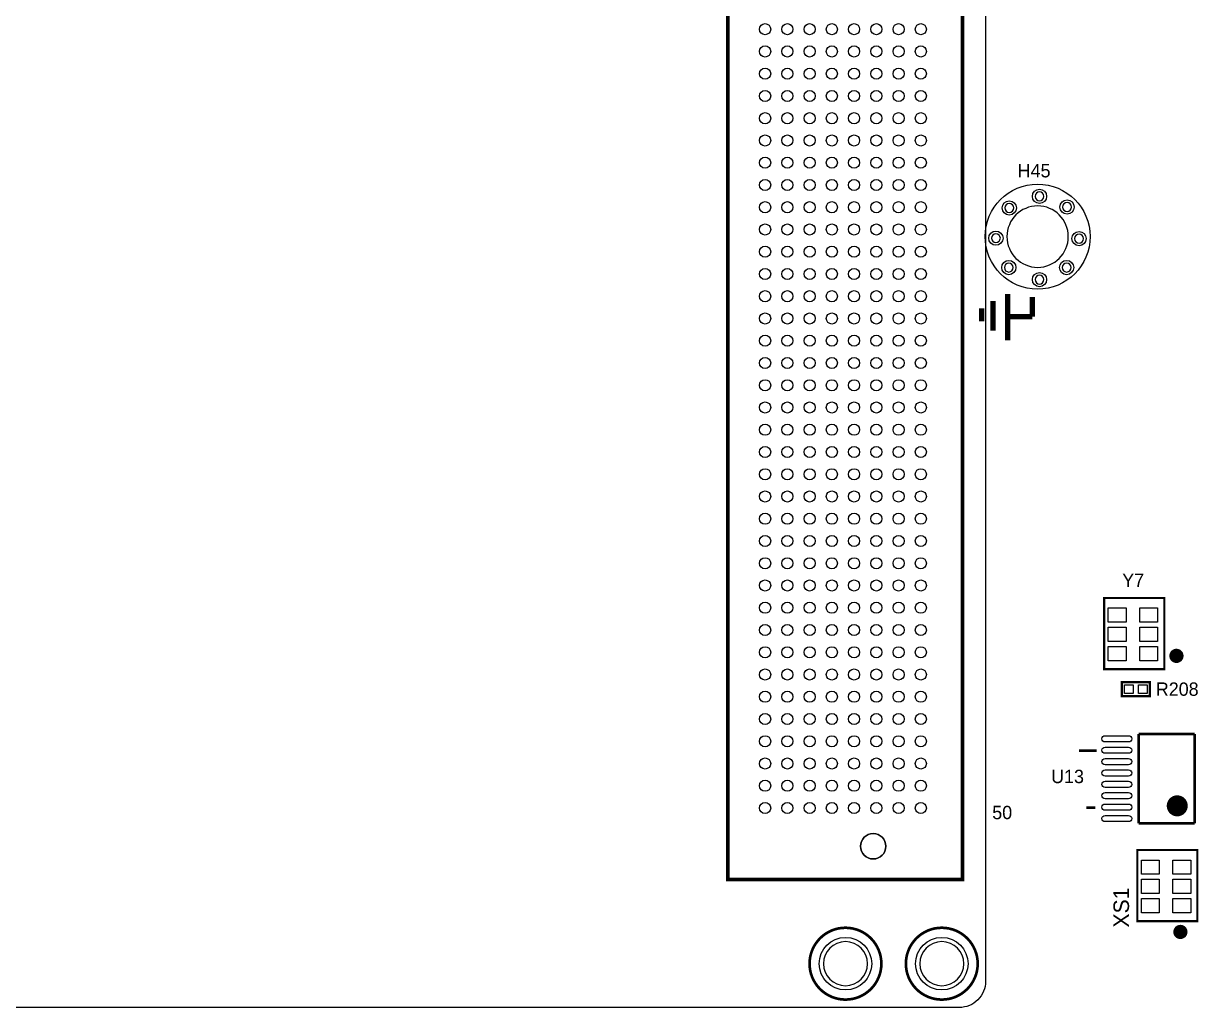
# Model space of a CAD drawing. Extents: x 0 to 260, y 0 to 180.
# Drawn here: x 124 to 191, y 52 to 108.2 of the extents above; entities that cross this region are included whole.
import ezdxf

# ---------------------------------------------------------------- set-up
doc = ezdxf.new("R2010")
doc.units = 0
for name, color, linetype in [('BG_DRILLHOLE', 193, 'CONTINUOUS'), ('BG_SILKSCREEN_TOP', 6, 'CONTINUOUS'), ('PG_SILKSCREEN_TOP', 254, 'CONTINUOUS'), ('PIN_TOP', 96, 'CONTINUOUS'), ('RD_SILKSCREEN_TOP', 85, 'CONTINUOUS')]:
    doc.layers.add(name, color=color, linetype=linetype)

msp = doc.modelspace()

# ---------------------------------------------------------------- linework, layer by layer
at = {"layer": 'BG_DRILLHOLE'}
for points in [[(182.22468, 98.3107, 1), (181.71668, 98.3107, 1)], [(183.79948, 97.7011, 1), (183.29148, 97.7011, 1)], [(180.49748, 97.6503, 1), (179.98948, 97.6503, 1)], [(183.6166, 96.012, 1), (180.1114, 96.012, 1)], [(179.73548, 95.9231, 1), (179.22748, 95.9231, 1)], [(184.48528, 95.8977, 1), (183.97728, 95.8977, 1)], [(180.47208, 94.2467, 1), (179.96408, 94.2467, 1)], [(183.77408, 94.2467, 1), (183.26608, 94.2467, 1)], [(182.22468, 93.5609, 1), (181.71668, 93.5609, 1)], [(173.20006, 61.215524, 1), (171.75226, 61.215524, 1)], [(172.150532, 54.51602, 1), (169.635932, 54.51602, 1)], [(177.650394, 54.51602, 1), (175.135794, 54.51602, 1)]]:
    msp.add_lwpolyline(points, format="xyb", close=True, dxfattribs=at)
at = {"layer": 'BG_SILKSCREEN_TOP'}
msp.add_lwpolyline([(178.893724, 126.9746), (178.893724, 53.515514, -0.414214), (177.3936, 52.01539), (65.393824, 52.01539, -0.414214), (63.8937, 53.515514)], format="xyb", dxfattribs=at)
msp.add_lwpolyline([(178.893724, 126.9746), (178.893724, 53.515514, -0.414214), (177.3936, 52.01539), (65.393824, 52.01539, -0.414214), (63.8937, 53.515514)], format="xyb", dxfattribs=at)
at = {"layer": 'PG_SILKSCREEN_TOP'}
for points, const_width in [([(164.176202, 59.31535), (164.176202, 129.715514), (177.576226, 129.715514), (177.576226, 59.31535), (164.176202, 59.31535)], 0.202946), ([(180.1622, 92.7354), (180.1622, 90.0938)], 0.3048), ([(181.5592, 91.44), (181.5592, 92.5576)], 0.3048), ([(178.6636, 91.9226), (178.6636, 91.186)], 0.3048), ([(179.324, 92.329), (179.324, 90.6526)], 0.3048), ([(180.1622, 91.44), (181.5592, 91.44)], 0.3048), ([(185.668666, 71.32193), (185.668666, 75.38593), (189.097666, 75.38593), (189.097666, 71.32193), (185.668666, 71.32193)], 0.127), ([(186.66968, 70.585076), (186.66968, 69.787516), (188.26988, 69.787516), (188.26988, 70.585076), (186.66968, 70.585076)], 0.127), ([(187.63615, 67.624706), (187.63615, 62.52464)], 0.1524), ([(190.836042, 67.624706), (187.63615, 67.624706)], 0.1524), ([(190.836042, 62.52464), (190.836042, 67.624706)], 0.1524), ([(185.238644, 66.675), (184.222644, 66.675)], 0.1524), ([(185.162444, 63.4238), (184.654444, 63.4238)], 0.1524), ([(187.63615, 62.52464), (190.836042, 62.52464)], 0.1524), ([(187.556648, 56.937148), (187.556648, 61.001148), (190.985648, 61.001148), (190.985648, 56.937148), (187.556648, 56.937148)], 0.127)]:
    msp.add_lwpolyline(points, dxfattribs=dict(at, const_width=const_width))
for points, const_width in [([(189.992762, 72.08393, -1.000261), (189.586616, 72.084184, -0.999739), (189.992762, 72.08393)], 0.4064), ([(190.136018, 63.524638, 1), (189.53607, 63.524638, 1), (190.136018, 63.524638)], 0.599948), ([(172.943266, 54.51602, 1), (168.843198, 54.51602, 1), (172.943266, 54.51602)], 0.1524), ([(178.443128, 54.51602, 1), (174.34306, 54.51602, 1), (178.443128, 54.51602)], 0.1524), ([(190.218568, 56.327548, -1.000261), (189.812422, 56.327802, -0.999739), (190.218568, 56.327548)], 0.4064)]:
    msp.add_lwpolyline(points, format="xyb", dxfattribs=dict(at, const_width=const_width))
at = {"layer": 'PIN_TOP'}
for points in [[(186.916822, 74.004678), (185.900822, 74.004678), (185.900822, 74.817478), (186.916822, 74.817478)], [(188.716666, 74.004678), (187.700666, 74.004678), (187.700666, 74.817478), (188.716666, 74.817478)], [(186.916822, 72.904604), (185.900822, 72.904604), (185.900822, 73.717404), (186.916822, 73.717404)], [(188.716666, 72.904604), (187.700666, 72.904604), (187.700666, 73.717404), (188.716666, 73.717404)], [(186.916822, 71.80453), (185.900822, 71.80453), (185.900822, 72.61733), (186.916822, 72.61733)], [(188.716666, 71.80453), (187.700666, 71.80453), (187.700666, 72.61733), (188.716666, 72.61733)], [(187.32119, 70.436486), (187.32119, 69.936106), (186.82081, 69.936106), (186.82081, 70.436486)], [(188.11875, 70.436486), (188.11875, 69.936106), (187.61837, 69.936106), (187.61837, 70.436486)], [(188.804804, 59.619896), (187.788804, 59.619896), (187.788804, 60.432696), (188.804804, 60.432696)], [(190.604648, 59.619896), (189.588648, 59.619896), (189.588648, 60.432696), (190.604648, 60.432696)], [(188.804804, 58.519822), (187.788804, 58.519822), (187.788804, 59.332622), (188.804804, 59.332622)], [(190.604648, 58.519822), (189.588648, 58.519822), (189.588648, 59.332622), (190.604648, 59.332622)], [(188.804804, 57.419748), (187.788804, 57.419748), (187.788804, 58.232548), (188.804804, 58.232548)], [(190.604648, 57.419748), (189.588648, 57.419748), (189.588648, 58.232548), (190.604648, 58.232548)]]:
    msp.add_lwpolyline(points, close=True, dxfattribs=at)
for points in [[(185.712862, 67.527678), (187.059062, 67.527678, -1), (187.059062, 67.172078), (185.712862, 67.172078, -1)], [(185.712862, 66.877438), (187.059062, 66.877438, -1), (187.059062, 66.521838), (185.712862, 66.521838, -1)], [(185.712862, 66.227452), (187.059062, 66.227452, -1), (187.059062, 65.871852), (185.712862, 65.871852, -1)], [(185.712862, 65.577466), (187.059062, 65.577466, -1), (187.059062, 65.221866), (185.712862, 65.221866, -1)], [(185.712862, 64.92748), (187.059062, 64.92748, -1), (187.059062, 64.57188), (185.712862, 64.57188, -1)], [(185.712862, 64.277494), (187.059062, 64.277494, -1), (187.059062, 63.921894), (185.712862, 63.921894, -1)], [(185.712862, 63.627508), (187.059062, 63.627508, -1), (187.059062, 63.271908), (185.712862, 63.271908, -1)], [(185.712862, 62.977522), (187.059062, 62.977522, -1), (187.059062, 62.621922), (185.712862, 62.621922, -1)]]:
    msp.add_lwpolyline(points, format="xyb", close=True, dxfattribs=at)
for centre, radius in [((166.306246, 107.850432), 0.3175), ((167.576246, 107.850432), 0.3175), ((168.846246, 107.850432), 0.3175), ((170.116246, 107.850432), 0.3175), ((171.386246, 107.850432), 0.3175), ((172.656246, 107.850432), 0.3175), ((173.926246, 107.850432), 0.3175), ((175.196246, 107.850432), 0.3175), ((166.306246, 106.580432), 0.3175), ((167.576246, 106.580432), 0.3175), ((168.846246, 106.580432), 0.3175), ((170.116246, 106.580432), 0.3175), ((171.386246, 106.580432), 0.3175), ((172.656246, 106.580432), 0.3175), ((173.926246, 106.580432), 0.3175), ((175.196246, 106.580432), 0.3175), ((166.306246, 105.310432), 0.3175), ((167.576246, 105.310432), 0.3175), ((168.846246, 105.310432), 0.3175), ((170.116246, 105.310432), 0.3175), ((171.386246, 105.310432), 0.3175), ((172.656246, 105.310432), 0.3175), ((173.926246, 105.310432), 0.3175), ((175.196246, 105.310432), 0.3175), ((166.306246, 104.040432), 0.3175), ((167.576246, 104.040432), 0.3175), ((168.846246, 104.040432), 0.3175), ((170.116246, 104.040432), 0.3175), ((171.386246, 104.040432), 0.3175), ((172.656246, 104.040432), 0.3175), ((173.926246, 104.040432), 0.3175), ((175.196246, 104.040432), 0.3175), ((166.306246, 102.770432), 0.3175), ((167.576246, 102.770432), 0.3175), ((168.846246, 102.770432), 0.3175), ((170.116246, 102.770432), 0.3175), ((171.386246, 102.770432), 0.3175), ((172.656246, 102.770432), 0.3175), ((173.926246, 102.770432), 0.3175), ((175.196246, 102.770432), 0.3175), ((166.306246, 101.500432), 0.3175), ((167.576246, 101.500432), 0.3175), ((168.846246, 101.500432), 0.3175), ((170.116246, 101.500432), 0.3175), ((171.386246, 101.500432), 0.3175), ((172.656246, 101.500432), 0.3175), ((173.926246, 101.500432), 0.3175), ((175.196246, 101.500432), 0.3175), ((166.306246, 100.230432), 0.3175), ((167.576246, 100.230432), 0.3175), ((168.846246, 100.230432), 0.3175), ((170.116246, 100.230432), 0.3175), ((171.386246, 100.230432), 0.3175), ((172.656246, 100.230432), 0.3175), ((173.926246, 100.230432), 0.3175), ((175.196246, 100.230432), 0.3175), ((166.306246, 98.960432), 0.3175), ((167.576246, 98.960432), 0.3175), ((168.846246, 98.960432), 0.3175), ((170.116246, 98.960432), 0.3175), ((171.386246, 98.960432), 0.3175), ((172.656246, 98.960432), 0.3175), ((173.926246, 98.960432), 0.3175), ((175.196246, 98.960432), 0.3175), ((181.864, 96.012), 2.9972), ((181.97068, 98.3107), 0.4064), ((166.306246, 97.690432), 0.3175), ((167.576246, 97.690432), 0.3175), ((168.846246, 97.690432), 0.3175), ((170.116246, 97.690432), 0.3175), ((171.386246, 97.690432), 0.3175), ((172.656246, 97.690432), 0.3175), ((173.926246, 97.690432), 0.3175), ((175.196246, 97.690432), 0.3175), ((180.24348, 97.6503), 0.4064), ((183.54548, 97.7011), 0.4064), ((166.306246, 96.420432), 0.3175), ((167.576246, 96.420432), 0.3175), ((168.846246, 96.420432), 0.3175), ((170.116246, 96.420432), 0.3175), ((171.386246, 96.420432), 0.3175), ((172.656246, 96.420432), 0.3175), ((173.926246, 96.420432), 0.3175), ((175.196246, 96.420432), 0.3175), ((179.48148, 95.9231), 0.4064), ((184.23128, 95.8977), 0.4064), ((166.306246, 95.150432), 0.3175), ((167.576246, 95.150432), 0.3175), ((168.846246, 95.150432), 0.3175), ((170.116246, 95.150432), 0.3175), ((171.386246, 95.150432), 0.3175), ((172.656246, 95.150432), 0.3175), ((173.926246, 95.150432), 0.3175), ((175.196246, 95.150432), 0.3175), ((180.21808, 94.2467), 0.4064), ((183.52008, 94.2467), 0.4064), ((166.306246, 93.880432), 0.3175), ((167.576246, 93.880432), 0.3175), ((168.846246, 93.880432), 0.3175), ((170.116246, 93.880432), 0.3175), ((171.386246, 93.880432), 0.3175), ((172.656246, 93.880432), 0.3175), ((173.926246, 93.880432), 0.3175), ((175.196246, 93.880432), 0.3175), ((181.97068, 93.5609), 0.4064), ((166.306246, 92.610432), 0.3175), ((167.576246, 92.610432), 0.3175), ((168.846246, 92.610432), 0.3175), ((170.116246, 92.610432), 0.3175), ((171.386246, 92.610432), 0.3175), ((172.656246, 92.610432), 0.3175), ((173.926246, 92.610432), 0.3175), ((175.196246, 92.610432), 0.3175), ((166.306246, 91.340432), 0.3175), ((167.576246, 91.340432), 0.3175), ((168.846246, 91.340432), 0.3175), ((170.116246, 91.340432), 0.3175), ((171.386246, 91.340432), 0.3175), ((172.656246, 91.340432), 0.3175), ((173.926246, 91.340432), 0.3175), ((175.196246, 91.340432), 0.3175), ((166.306246, 90.070432), 0.3175), ((167.576246, 90.070432), 0.3175), ((168.846246, 90.070432), 0.3175), ((170.116246, 90.070432), 0.3175), ((171.386246, 90.070432), 0.3175), ((172.656246, 90.070432), 0.3175), ((173.926246, 90.070432), 0.3175), ((175.196246, 90.070432), 0.3175), ((166.306246, 88.800432), 0.3175), ((167.576246, 88.800432), 0.3175), ((168.846246, 88.800432), 0.3175), ((170.116246, 88.800432), 0.3175), ((171.386246, 88.800432), 0.3175), ((172.656246, 88.800432), 0.3175), ((173.926246, 88.800432), 0.3175), ((175.196246, 88.800432), 0.3175), ((166.306246, 87.530432), 0.3175), ((167.576246, 87.530432), 0.3175), ((168.846246, 87.530432), 0.3175), ((170.116246, 87.530432), 0.3175), ((171.386246, 87.530432), 0.3175), ((172.656246, 87.530432), 0.3175), ((173.926246, 87.530432), 0.3175), ((175.196246, 87.530432), 0.3175), ((166.306246, 86.260432), 0.3175), ((167.576246, 86.260432), 0.3175), ((168.846246, 86.260432), 0.3175), ((170.116246, 86.260432), 0.3175), ((171.386246, 86.260432), 0.3175), ((172.656246, 86.260432), 0.3175), ((173.926246, 86.260432), 0.3175), ((175.196246, 86.260432), 0.3175), ((166.306246, 84.990432), 0.3175), ((167.576246, 84.990432), 0.3175), ((168.846246, 84.990432), 0.3175), ((170.116246, 84.990432), 0.3175), ((171.386246, 84.990432), 0.3175), ((172.656246, 84.990432), 0.3175), ((173.926246, 84.990432), 0.3175), ((175.196246, 84.990432), 0.3175), ((166.306246, 83.720432), 0.3175), ((167.576246, 83.720432), 0.3175), ((168.846246, 83.720432), 0.3175), ((170.116246, 83.720432), 0.3175), ((171.386246, 83.720432), 0.3175), ((172.656246, 83.720432), 0.3175), ((173.926246, 83.720432), 0.3175), ((175.196246, 83.720432), 0.3175), ((166.306246, 82.450432), 0.3175), ((167.576246, 82.450432), 0.3175), ((168.846246, 82.450432), 0.3175), ((170.116246, 82.450432), 0.3175), ((171.386246, 82.450432), 0.3175), ((172.656246, 82.450432), 0.3175), ((173.926246, 82.450432), 0.3175), ((175.196246, 82.450432), 0.3175), ((166.306246, 81.180432), 0.3175), ((167.576246, 81.180432), 0.3175), ((168.846246, 81.180432), 0.3175), ((170.116246, 81.180432), 0.3175), ((171.386246, 81.180432), 0.3175), ((172.656246, 81.180432), 0.3175), ((173.926246, 81.180432), 0.3175), ((175.196246, 81.180432), 0.3175), ((166.306246, 79.910432), 0.3175), ((167.576246, 79.910432), 0.3175), ((168.846246, 79.910432), 0.3175), ((170.116246, 79.910432), 0.3175), ((171.386246, 79.910432), 0.3175), ((172.656246, 79.910432), 0.3175), ((173.926246, 79.910432), 0.3175), ((175.196246, 79.910432), 0.3175), ((166.306246, 78.640432), 0.3175), ((167.576246, 78.640432), 0.3175), ((168.846246, 78.640432), 0.3175), ((170.116246, 78.640432), 0.3175), ((171.386246, 78.640432), 0.3175), ((172.656246, 78.640432), 0.3175), ((173.926246, 78.640432), 0.3175), ((175.196246, 78.640432), 0.3175), ((166.306246, 77.370432), 0.3175), ((167.576246, 77.370432), 0.3175), ((168.846246, 77.370432), 0.3175), ((170.116246, 77.370432), 0.3175), ((171.386246, 77.370432), 0.3175), ((172.656246, 77.370432), 0.3175), ((173.926246, 77.370432), 0.3175), ((175.196246, 77.370432), 0.3175), ((166.306246, 76.100432), 0.3175), ((167.576246, 76.100432), 0.3175), ((168.846246, 76.100432), 0.3175), ((170.116246, 76.100432), 0.3175), ((171.386246, 76.100432), 0.3175), ((172.656246, 76.100432), 0.3175), ((173.926246, 76.100432), 0.3175), ((175.196246, 76.100432), 0.3175), ((166.306246, 74.830432), 0.3175), ((167.576246, 74.830432), 0.3175), ((168.846246, 74.830432), 0.3175), ((170.116246, 74.830432), 0.3175), ((171.386246, 74.830432), 0.3175), ((172.656246, 74.830432), 0.3175), ((173.926246, 74.830432), 0.3175), ((175.196246, 74.830432), 0.3175), ((166.306246, 73.560432), 0.3175), ((167.576246, 73.560432), 0.3175), ((168.846246, 73.560432), 0.3175), ((170.116246, 73.560432), 0.3175), ((171.386246, 73.560432), 0.3175), ((172.656246, 73.560432), 0.3175), ((173.926246, 73.560432), 0.3175), ((175.196246, 73.560432), 0.3175), ((166.306246, 72.290432), 0.3175), ((167.576246, 72.290432), 0.3175), ((168.846246, 72.290432), 0.3175), ((170.116246, 72.290432), 0.3175), ((171.386246, 72.290432), 0.3175), ((172.656246, 72.290432), 0.3175), ((173.926246, 72.290432), 0.3175), ((175.196246, 72.290432), 0.3175), ((166.306246, 71.020432), 0.3175), ((167.576246, 71.020432), 0.3175), ((168.846246, 71.020432), 0.3175), ((170.116246, 71.020432), 0.3175), ((171.386246, 71.020432), 0.3175), ((172.656246, 71.020432), 0.3175), ((173.926246, 71.020432), 0.3175), ((175.196246, 71.020432), 0.3175), ((166.306246, 69.750432), 0.3175), ((167.576246, 69.750432), 0.3175), ((168.846246, 69.750432), 0.3175), ((170.116246, 69.750432), 0.3175), ((171.386246, 69.750432), 0.3175), ((172.656246, 69.750432), 0.3175), ((173.926246, 69.750432), 0.3175), ((175.196246, 69.750432), 0.3175), ((166.306246, 68.480432), 0.3175), ((167.576246, 68.480432), 0.3175), ((168.846246, 68.480432), 0.3175), ((170.116246, 68.480432), 0.3175), ((171.386246, 68.480432), 0.3175), ((172.656246, 68.480432), 0.3175), ((173.926246, 68.480432), 0.3175), ((175.196246, 68.480432), 0.3175), ((166.306246, 67.210432), 0.3175), ((167.576246, 67.210432), 0.3175), ((168.846246, 67.210432), 0.3175), ((170.116246, 67.210432), 0.3175), ((171.386246, 67.210432), 0.3175), ((172.656246, 67.210432), 0.3175), ((173.926246, 67.210432), 0.3175), ((175.196246, 67.210432), 0.3175), ((166.306246, 65.940432), 0.3175), ((167.576246, 65.940432), 0.3175), ((168.846246, 65.940432), 0.3175), ((170.116246, 65.940432), 0.3175), ((171.386246, 65.940432), 0.3175), ((172.656246, 65.940432), 0.3175), ((173.926246, 65.940432), 0.3175), ((175.196246, 65.940432), 0.3175), ((166.306246, 64.670432), 0.3175), ((167.576246, 64.670432), 0.3175), ((168.846246, 64.670432), 0.3175), ((170.116246, 64.670432), 0.3175), ((171.386246, 64.670432), 0.3175), ((172.656246, 64.670432), 0.3175), ((173.926246, 64.670432), 0.3175), ((175.196246, 64.670432), 0.3175), ((166.306246, 63.400432), 0.3175), ((167.576246, 63.400432), 0.3175), ((168.846246, 63.400432), 0.3175), ((170.116246, 63.400432), 0.3175), ((171.386246, 63.400432), 0.3175), ((172.656246, 63.400432), 0.3175), ((173.926246, 63.400432), 0.3175), ((175.196246, 63.400432), 0.3175), ((172.47616, 61.215524), 0.7239), ((170.893232, 54.51602), 1.4986), ((176.393094, 54.51602), 1.4986)]:
    msp.add_circle(centre, radius, dxfattribs=at)

# ---------------------------------------------------------------- texts
at = {"layer": 'PG_SILKSCREEN_TOP', "width": 1.003333}
msp.add_text('50', height=0.762, dxfattribs=at).set_placement((179.272946, 62.7634))
at = {"layer": 'RD_SILKSCREEN_TOP', "width": 1.003333}
for s, p in [('H45', (180.72608, 99.39274)), ('Y7', (186.69381, 76.02093)), ('R208', (188.612272, 69.805296)), ('U13', (182.63489, 64.8208))]:
    msp.add_text(s, height=0.762, dxfattribs=at).set_placement(p)
at = {"layer": 'RD_SILKSCREEN_TOP', "width": 1.014286}
msp.add_text('XS1', height=0.889, rotation=90, dxfattribs=at).set_placement((187.0837, 56.579262))

doc.saveas('drawing.dxf')
